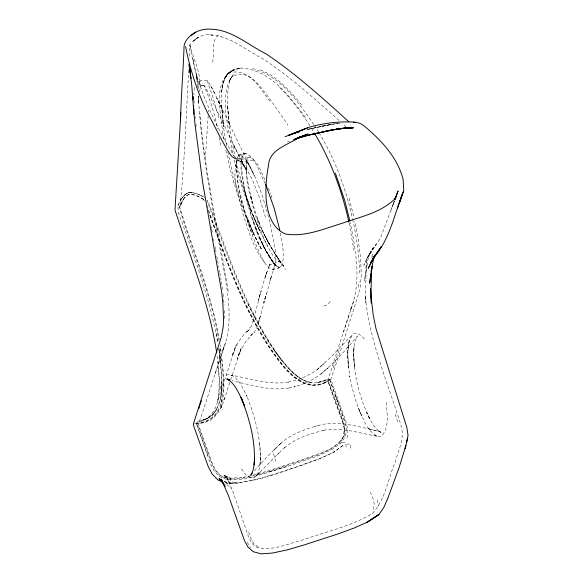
<?xml version="1.0" encoding="UTF-8"?>
<svg xmlns="http://www.w3.org/2000/svg" width="583" height="583" viewBox="0 0 583 583"><rect width="100%" height="100%" fill="white"/><g stroke="black" fill="none" stroke-linecap="round" stroke-linejoin="round"><path stroke-width="0.44" stroke-dasharray="2.92 2.19" d="M259.675 443.277L260.463 457.291L260.076 464.345C261.789 440.631 255.186 417.129 246.551 395.259L247.01 396.353C242.696 388.278 238.841 377.208 229.141 374.446L226.765 374.986L224.754 376.858M372.1 256.833L372.194 254.195L372.063 257.65M189.402 56.252L189.796 44.825C195.203 37.888 203.686 33.005 212.686 35.162L209.319 34.82M188.746 69.96C186.203 115.507 184.592 161.258 180.067 206.63L183.601 199.087L179.688 207.154C193.111 251.033 211.571 293.956 219.332 339.561M260.463 457.291C259.967 464.155 260.258 472.587 254.611 477.506L252.264 478.155C246.798 477.368 243.701 472.062 240.794 467.93M208.175 115.682L205.442 157.403M208.408 112.074L208.525 110.274M194.212 87.625L193.906 95.058M212.504 62.221C214.763 54.037 211.075 42.435 217.291 35.869C234.016 39.294 248.161 51.377 263.283 59.036C290.749 77.204 315.257 99.409 339.882 121.169M198.475 88.725L199.386 81.38M207.767 455.279L196.216 423.127L197.899 421.749L207.869 418.2L203.263 420.095L207.737 418.142L213.174 414.732L207.665 418.281C229.367 403.647 220.345 371.502 219.048 349.8L219.077 349.968C220.862 371.182 226.78 396.688 212.649 414.958L217 409.222M199.656 91.859C202.199 75.914 194.263 60.523 189.927 45.474L190.801 47.515M347.111 437.964L347.854 430.006L346.091 421.728L331.64 381.515L330.612 379.89L329.191 379.584L317.728 382.667M236.749 159.975C235.488 190.32 246.427 219.886 257.154 247.826C261.869 256.717 267.612 276.757 280.94 266.664C286.151 255.995 281.567 243.213 280.197 232.034M236.96 159.509C235.284 177.64 240.677 195.575 245.188 212.955A45.248 6.078 72.3 0 0 252.388 234.76M279.643 260.718L280.452 261.949L274.768 253.51L266.329 238.746L260.652 226.692L261.927 229.797L269.018 243.949L261.927 229.797L257.438 218.625L259.829 224.827L254.727 210.142L250.581 195.392L252.592 203.11C249.189 189.023 245.181 174.499 246.682 159.888C244.204 179.309 250.901 198.621 256.075 217.102C259.989 228.886 264.347 240.611 270.432 251.47C272.99 255.259 275.249 260.346 280.015 261.694L278.259 260.565L283.659 265.855L275.344 254.421L280.452 261.949L270.855 247.024L264.063 234.424L274.768 253.51L285.546 269.55M394.465 200.771L380.349 238.381L368.791 254.713L376.275 244.437L366.335 259.479L372.996 247.913L363.807 265.148L369.862 252.731L367.917 259.894L364.637 280.97L366.488 261.629L365.599 289.102L365.818 302.541L365.301 295.719C369.141 340.603 387.841 382.47 400.9 425.189C405.163 437.738 398.48 450.091 395.157 462.064C387.943 479.168 385.421 499.478 372.501 513.368C351.221 526.478 326.24 531.456 302.963 539.887C287.929 543.553 272.079 551.715 256.425 547.167L251.798 543.218L248.781 537.475L233.433 492.934L226.233 476.056L230.249 483.781L227.195 479.088L223.646 474.956L230.766 478.614L230.555 480.37L235.153 484.291M358.428 287.244L359.172 281.451M221.955 384.102L221.044 395.493L222.094 410.038M220.374 388.912L222.363 379.387M348.933 342.083L347.789 353.502L348.568 368.084C347.636 358.013 346.929 347.512 350.164 337.761M373.499 509.469L374.41 504.484L373.04 498.786L370.409 492.241M265.352 183.638C259.836 175.745 253.532 146.187 238.709 155.421L237.456 157.476L238.476 155.909L239.773 155.297C244.918 156.484 247.09 162.336 249.816 166.279L246.973 161.484C258.816 181.138 265.112 203.525 270.687 225.606C272.633 239.795 279.388 255.952 273.187 269.725L274.141 268.063L269.965 280.795L271.43 276.32L257.905 325.001L256.462 328.637L253.685 333.396L250.661 335.465L252.876 333.272L244.423 343.482L238.739 354.763M278.499 261.213L280.008 261.527L268.792 265.185L270.031 264.609L269.084 265.717L270.016 264.135C263.443 279.957 259.697 296.82 255.143 313.29C252.913 319.761 252.825 328.878 245.8 332.244L248.664 330.546L249.772 327.617M259.479 318.857L258.786 321.284L260.448 315.629M246.369 161.28L248.008 157.541L249.254 156.995C258.677 161.302 261.439 173.523 266.052 182.02M260.237 293.912L258.349 300.296L261.213 290.728M215.12 374.082L225.432 342.899M265.593 296.332L263.654 302.766L266.511 293.307M220.622 356.483L218.115 364.615M353.721 301.112L343.453 332.288M222.888 349.625L221.904 352.744C235.598 321.75 226.51 287.266 221.219 255.434C211.716 202.622 201.23 149.7 198.351 96.013L198.694 103.213L198.351 96.093M219.47 360.316L200.88 417.647L198.395 423.025L196.216 423.127M230.598 379.978L241.413 347.432L237.15 359.121L239.89 351.578M229.768 382.484C223.857 399.238 220.731 423.134 197.936 423.324L212.146 463.084L215.681 470.328L220.899 475.852L228.689 478.825M348.962 314.682L327.835 380.422L333.199 396.688L342.272 420.722L344.203 428.199L343.744 435.574C336.194 450.746 317.014 453.523 302.766 459.572C282.223 465.853 262.124 473.884 240.91 477.747L241.566 477.696L230.358 478.104L223.253 475.094L230.766 478.614M338.949 350.507L332.849 368.871M266.518 273.165L264.828 277.982L267.357 270.818M390.88 210.791L394.37 200.997M394.341 201.091L392.556 206.105L394.305 201.273M223.085 349.217L224.105 346.375M223.799 400.018L224.63 397.744M220.811 408.304L221.642 406.03M351.228 307.824L350.062 311.001C362.043 282.864 356.009 251.506 350.259 222.648M330.612 379.89L338.752 356.198L357.743 296.616L360.119 287.696L361.292 275.023L360.564 257.861L357.816 236.538L354.828 221.001M177.975 206.134C180.125 200.975 182.625 195.283 188.039 192.856C193.869 191.632 199.328 194.613 204.312 197.243M224.368 481.42L227.326 483.03L226.692 484.451L231.364 488.182M364.353 339.036L361.394 335.866L358.589 333.899L355.98 333.133L353.641 333.658C343.781 345.311 348.7 362.896 349.836 376.756L349.713 376.13C352.176 389.706 356.045 403.05 361.533 415.723L358.414 408.217C363.413 418.405 367.246 432.921 379.139 436.827L381.493 436.179C389.889 427.252 386.813 413.15 386.296 402.03M199.685 81.584L200.756 80.534L207.184 80.694C213.342 88.303 216.373 98.046 220.986 106.609L216.759 97.929L254.305 175.731L249.335 165.47M182.122 197.877C175.228 205.092 178.369 214.362 182.107 222.32C196.114 262.124 210.696 302.052 217.947 343.759M339.656 442.73L343.883 435.895L344.436 428.549L342.549 420.817L327.857 380.859M228.638 72.758C223.632 77.947 222.495 85.315 221.744 92.172C221.926 81.256 227.479 68.124 240.298 68.349C209.421 73.232 221.555 115.405 223.056 135.926L224.076 141.385M330.16 301.433L327.697 304.8L323.725 306.009M183.346 199.481L185.62 196.566L188.477 194.671C193.942 193.753 198.818 196.937 203.409 199.43L204.728 201.273M247.535 330.823C240.422 337.841 234.956 346.317 232.172 355.994L236.304 344.757L217.386 402.066L218.909 392.14L219.223 380.531L218.37 366.911M351.644 335.531L329.417 358.458L317.422 369.403L324.126 363.668L322.931 364.703M254.385 470.67L267.305 456.591L281.458 442.752L273.223 450.484L274.476 449.282M256.593 475.604L278.74 453.1L277.406 454.354L285.255 447.103L284.081 448.203C295.464 437.979 310.528 433.73 325.001 429.984L323.813 430.254C341.835 426.763 359.66 433.446 377.325 436.215L374.752 435.537L376.487 436.186M326.932 368.901L328.047 367.924L321.036 374.002C334.219 362.422 346.564 349.632 357.445 335.888C352.103 345.661 353.684 357.386 354.544 368.041L353.67 353.983L354.027 346.768C352.475 371.823 359.23 396.936 369.965 419.417L366.649 412.502C370.322 419.818 373.885 428.104 381.151 432.55L378.965 431.42L367.516 428.563L381.42 432.025L378.965 431.42M257.956 474.081L256.032 475.903L260.9 471.239M247.702 303.524C259.071 326.691 271.591 349.72 289.044 368.922C297.199 378.017 309.566 385.844 322.1 381.318C323.004 380.451 332.616 377.871 328.076 380.932C309.507 393.736 290.531 376.618 279.534 361.846C246.019 318.005 227.909 265.076 209.195 213.801M225.883 75.914L233.841 69.647L228.288 73.181L224.295 79.193L227.618 73.917L232.522 70.477L226.772 74.864L231.451 71.272L230.336 72.197M280.357 443.794C289.984 434.889 302.402 430.174 314.776 426.516L313.785 426.778L319.389 425.247L318.391 425.51C335.327 420.401 352.963 425.473 369.651 429.088M322.035 373.12C313.916 379.715 304.239 384.153 294.175 386.857L295.173 386.638L289.489 387.928L290.509 387.71C270.847 391.608 251.2 384.867 232.151 380.721M318.507 368.463C309.835 375.423 299.327 379.817 288.49 382.076L289.656 381.858C269.929 385.793 250.347 378.178 231.05 375.204L233.659 375.984L231.808 375.19M325.139 382.353L326.997 381.144M203.416 85.759L203.955 85.482L205.063 86.75L207.869 91.903L240.422 158.671M325.241 382.288C301.702 394.101 283.076 366.379 271.175 350.121C242.688 307.46 225.701 258.633 208.335 210.733M238.709 155.421L240.028 154.823L241.624 155.18M244.692 153.307L243.308 153.927C238.039 164.931 242.863 178.041 244.248 189.533C247.913 206.783 253.175 223.697 260.003 239.956M272.297 269.63L273.602 269.055M249.254 156.995L236.96 161.141C231.108 177.764 239.467 197.324 242.914 213.874C248.701 231.043 253.612 249.604 265.564 263.676M280.94 266.664L279.512 267.284L277.792 266.919L275.803 265.593L273.587 263.327L268.617 256.141L263.217 245.851L255.084 226.044M207.869 418.2L199.758 421.13M287.455 141.99L289.547 141.203M194.496 423.455C227.297 417.406 219.201 376.501 216.665 352.759M325.729 380.087L317.422 382.499M233.885 75.834C244.015 70.601 254.239 79.084 260.339 86.641C270.286 99.001 279.257 112.118 288.002 125.345M269.426 471.917L286.37 466.466M307.088 129.513L332.281 124.135L307.219 129.47M307.919 129.324L335.487 123.603M201.048 422.748C234.286 416.051 222.05 368.179 220.272 344.903M240.298 68.349C213.291 72.343 223.056 107.746 223.384 126.708L221.613 105.21L223.981 130.235L226.758 146.61M322.064 126.03L339.998 123.151L336.391 123.509L339.095 123.195M253.226 160.055C247.95 160.296 241.843 163.174 237.026 159.815M191.924 192.528L188.003 192.842L184.694 194.904L182.027 198.031L184.694 194.904L188.039 192.856L191.945 192.543L199.911 194.999M233.696 72.059C251.441 70.521 260.572 89.782 270.133 101.442M238.25 483.227L226.321 483.358C258.99 483.263 289.496 468.666 320.038 458.639L333.797 452.109L343.853 444.8L333.797 452.109L334.256 451.767C313.967 462.319 291.777 468.258 270.177 475.444L270.767 475.283L253.685 480.042L254.239 479.889L239.387 482.673L227.239 482.717L224.798 481.609M346.666 444.108L350.521 444.064L350.711 449.289M197.593 84.593L203.955 85.482C209.967 99.343 214.726 113.823 217.539 128.69M210.631 34.951L218.355 35.527L221.445 36.365M240.415 68.014C270.315 69.501 289.919 96.683 306.264 118.589M341.995 442.337L345.675 442.81L346.178 448.116M201.259 85.322L202.49 85.541L201.033 85.271M246.82 153.861L245.159 153.548L243.781 154.174L241.989 158.27L241.821 170.892L244.707 189.577L250.253 211.359A45.066 7.295 71.5 0 0 257.715 233.156M238.199 160.595L241.42 162.147L245.479 167.095L252.505 180.103L259.595 198.009L265.746 218.166M311.592 382.732C298.642 380.67 289.933 369.644 281.968 360.228C268.85 342.95 258.407 323.856 248.985 304.37C232.734 270.621 221.314 234.862 207.468 200.137M252.643 68.597C280.714 75.892 298.088 102.207 313.894 124.565M304.362 380.75L304.545 380.837C290.961 373.492 281.684 360.629 272.88 348.343M260.572 69.829L268.384 73.633A109.327 38.879 62.9 0 1 293.06 94.767M224.331 481.573L227.326 483.03M277.792 266.919L278.616 267.32L274.331 263.837L276.182 265.855L273.536 262.751L277.071 267.05L270.279 257.883M199.678 194.882L204.553 197.484M203.751 199.306C199.014 196.784 193.979 193.592 188.382 194.562C183.383 197.01 181.386 202.512 179.258 207.278C192.485 251.798 211.607 295.151 219.07 341.412M258.211 547.022L253.896 543.735L250.981 538.539L248.613 531.915M346.098 126.948L342.221 123.356M241.42 162.147L240.16 161.097L246.478 169.821L242.244 162.766L246.922 171.256L233.389 144.868L235.78 149.532M279.636 87.457C291.668 99.416 301.943 113.044 310.914 127.415M293.06 94.832L301.848 105.18M203.409 199.43L203.154 199.109L204.422 200.946M280.991 359.543C245.552 312.153 227.902 254.88 206.841 200.333M273.791 262.969L274.994 264.675L265.666 250.377L259.144 237.405L265.666 250.377L275.11 265.6L266.606 251.871M314.375 125.294L318.624 131.991M234.971 157.556C213.706 122.853 196.252 85.264 189.796 44.825M311.395 128.165L314.222 132.735M329.635 379.497L344.189 420.285M329.679 379.657L344.597 420.197L346.36 428.162L345.661 435.793L341.244 442.949L331.895 449.486L318.821 455.556L286.457 466.801L253.641 476.785L239.402 479.59L227.785 479.831L219.674 476.69L214.187 471.006L210.441 463.623L196.231 422.952M247.228 542.263L250.53 547.903M319.069 132.756C335.05 159.174 345.799 188.535 352.475 218.61M270.403 258.087L262.86 244.984L266.453 251.863L261.395 241.734L264.544 248.147L257.926 233.433L252.599 218.975M241.194 160.194L244.532 166.629M261.242 248.817C247.105 223.143 236.902 195.48 229.658 167.124L225.526 149.022M210.878 86.065L215.353 94.774M253.007 232.777L261.723 249.983L253.59 233.346L246.303 215.878L253.503 233.397C242.309 207.169 233.513 179.885 227.866 151.923M234.271 159.829C241.588 189.92 253.029 218.938 267.641 246.223M259.34 229.913L259.53 230.285L252.301 213.706L259.588 230.576L252.33 213.414L245.305 193.906C236.224 165.076 229.112 135.343 227.581 105.064L229.287 125.644C228.048 110.034 225.49 93.637 230.613 78.465L229.33 81.197L233.207 74.704L230.059 79.776L232.304 76.074C218.217 97.004 229.032 126.839 231.823 149.649L232.034 150.545M268.442 188.018L270.476 193.571M206.936 205.566C226.743 259.333 245.006 315.177 280.059 361.329C291.077 376.217 309.573 392.425 328.433 380.75L343.001 420.737L344.852 428.505L344.254 435.902L339.969 442.803L330.772 449.107L317.888 454.951L269.39 471.297L253.685 475.859L239.722 478.738L228.376 479.088L220.512 476.085L215.236 470.532L211.658 463.266L197.484 423.404C233.382 418.528 222.167 370.358 219.849 345.843M335.793 396.054L338.534 403.793M245.305 193.906L251.856 212.431L240.539 178.748M271.044 195.196L272.706 200.144M207.184 80.694L213.276 98.345L218.924 118.123M395.208 414.112L398.298 423.819M233.929 182.69L234.06 183.12M189.927 45.219L190.153 45.991M273.536 453.793L276.32 463.594M235.503 164.916L235.692 165.587M349.173 198.286L354.063 217.59M231.823 149.649L233.258 155.617M352.671 219.47C356.614 237.558 359.449 256.01 359.485 274.564M349.122 223.07L353.968 250.479M197.877 87.581L196.231 74.332L198.154 83.66L192.711 58.081L193.614 62.279M377.245 499.915L378.622 506.182M215.04 246.857L215.535 249.429M215.695 250.289L216.023 252.002M211.184 226.641L211.52 228.419M211.687 229.308L212.365 232.857M213.553 239.081L213.888 240.859M216.84 256.316L217.488 259.807M217.656 260.674L218.946 267.648M218.727 348.051L219.077 349.968L218.763 348.204M219.223 137.413L220.964 147.178M216.096 333.25L217.823 342.928M219.405 270.272L219.704 272.028M219.857 272.902L221.059 279.913M228.252 291.427C218.756 232.107 204.983 173.406 199.896 113.43M221.321 281.647L222.611 290.349M221.088 122.292L221.292 123.691M196.58 76.716L197.105 80.367M219.048 349.8L220.942 365.264M223.027 293.766L223.595 298.86M223.69 299.713L224.127 305.047M195.261 116.738L195.436 118.429M196.026 124.325L196.194 126.008M194.605 109.065L194.817 111.623M194.095 101.267L194.19 103.009M224.491 310.499L224.63 318.486M195.312 39.382L192.711 41.94L195.312 39.382M197.856 37.494L195.014 39.688L198.3 37.203L197.856 37.494"/><path stroke-width="0.87" d="M193.133 98.148L193.141 96.333M180.788 112.395L180.504 120.557C181.08 95.627 183.281 70.762 184.06 45.838C186.239 34.973 200.217 27.984 210.762 29.208C231.67 29.616 248.183 44.986 266.059 53.869C295.807 73.728 322.363 97.944 348.896 121.803M371.743 266.256L371.058 290.028L371.305 303.029L370.591 288.563M180.577 118.247L174.98 210.084M370.89 273.434L369.673 283.185L372.894 262.08L374.403 256.491M371.05 271.671L371.218 269.9M406.686 442.023L408.049 435.392L406.898 427.689L375.969 328.557L373.222 315.17L370.934 295.435M219.186 478.607L225.322 486.572L221.219 479.044L228.47 495.718L244.656 541.024L248.139 547.284L253.35 551.744L261.22 553.85L272.655 553.027L286.916 549.937L303.262 545.229L337.929 533.933L353.888 528.125L367.159 522.251L378.848 514.556L383.68 507.713L387.659 498.749L399.049 467.792L405.906 445.317M405.134 448.619L407.481 438.605M200.064 404.777L201.419 400.718M198.847 408.45L199.575 406.249M397.46 208.32L402.372 194.226C393.824 215.965 389.531 240.189 373.207 257.941L381.231 246.704L370.752 262.685L374.803 255.616M403.21 191.953L399.625 202.192L403.786 190.328L403.064 179.127C397.242 157.002 380.91 139.884 363.77 125.644C357.78 120.776 349.56 122.175 342.418 121.949C330.955 122.415 319.579 124.186 308.567 127.429L296.951 132.079M394.953 199.364L395.828 196.916L394.931 199.422M395.179 198.854L398.058 190.954L395.172 198.803L395.412 198.293C381.493 212.533 361.103 216.606 342.972 223.005C324.432 228.602 305.426 237.201 285.648 234.045C271.955 228.558 267.539 213.057 266.205 199.663C265.309 188.083 266.409 176.467 268.544 165.076C269.317 149.284 288.804 144.526 299.786 137.114L296.966 138.309L305.499 135.052L295.865 138.769M373.667 257.263L368.23 268.333L375.423 254.866M252.279 473.046L250.799 475.262C254.035 469.964 254.356 463.551 254.589 457.502L254.173 464.877C255.842 441.827 249.597 418.929 241.143 397.686L244.445 405.79L241.143 397.686M191.567 35.279L195.779 32.152L195.232 32.561M307.547 127.845L288.49 135.402L306.133 128.457M296.966 138.309L307.831 134.046L298.62 137.646M295.953 138.783L302.628 136.262L295.938 138.761M285.043 136.692L297.971 131.86L288.49 135.402M296.834 138.514L309.762 134.804L331.567 129.994L309.762 134.804L294.663 139.184L299.618 137.471L293.307 139.803M299.21 131.78L293.089 133.543L298.605 131.926M307.919 135.343L334.664 129.448L349.603 127.728L342.87 128.253L322.093 131.926M332.9 129.798L344.648 128.114L353.531 127.845L348.598 127.699L352.686 127.837M346.353 127.954L336.602 129.011L351.294 127.801M240.342 158.765C236.56 159.436 232.515 158.08 230.46 154.692C223.26 143.848 217.656 132.042 211.629 120.528C198.869 97.419 190.75 72.336 185.569 46.553M353.67 122.357L355.04 122.379L353.276 122.35M350.871 128.114L346.987 127.422M229.855 380.138L226.896 379.373L229.374 380.05L227.093 378.79C234.432 383.206 238.017 391.565 241.646 398.947M222.065 481.602L217.853 479.933L212.117 474.008L208.175 466.385L193.804 426.392L193.352 423.965L221.263 337.324L223.216 326.852L223.566 319.885L222.837 302.723L221.729 292.608L202.818 183.434L195.327 126.664M220.724 479.758L219.091 479.022L220.593 479.751M314.674 133.522C330.933 160.901 342.119 191.137 348.925 222.196M265.695 184.454L274.207 208.357L279.862 230.321M335.342 173.078L344.757 200.632L349.873 220.921M175.192 210.652C190.408 257.249 209.064 303.138 216.555 351.87M188.87 63.992L191.712 84.659L194.008 114.253M190.415 73.633L189.657 68.255L191.086 78.552M195.239 126.322A109.327 7.798 80.5 0 1 193.84 111.572M193.702 109.83A109.327 7.798 80.5 0 1 193.425 105.727M193.148 100.276A109.327 7.798 80.5 0 1 193.082 97.871M371.75 266.416L371.67 269.106L371.765 266.489M378.848 514.556L367.159 522.251L378.848 514.556"/></g></svg>
